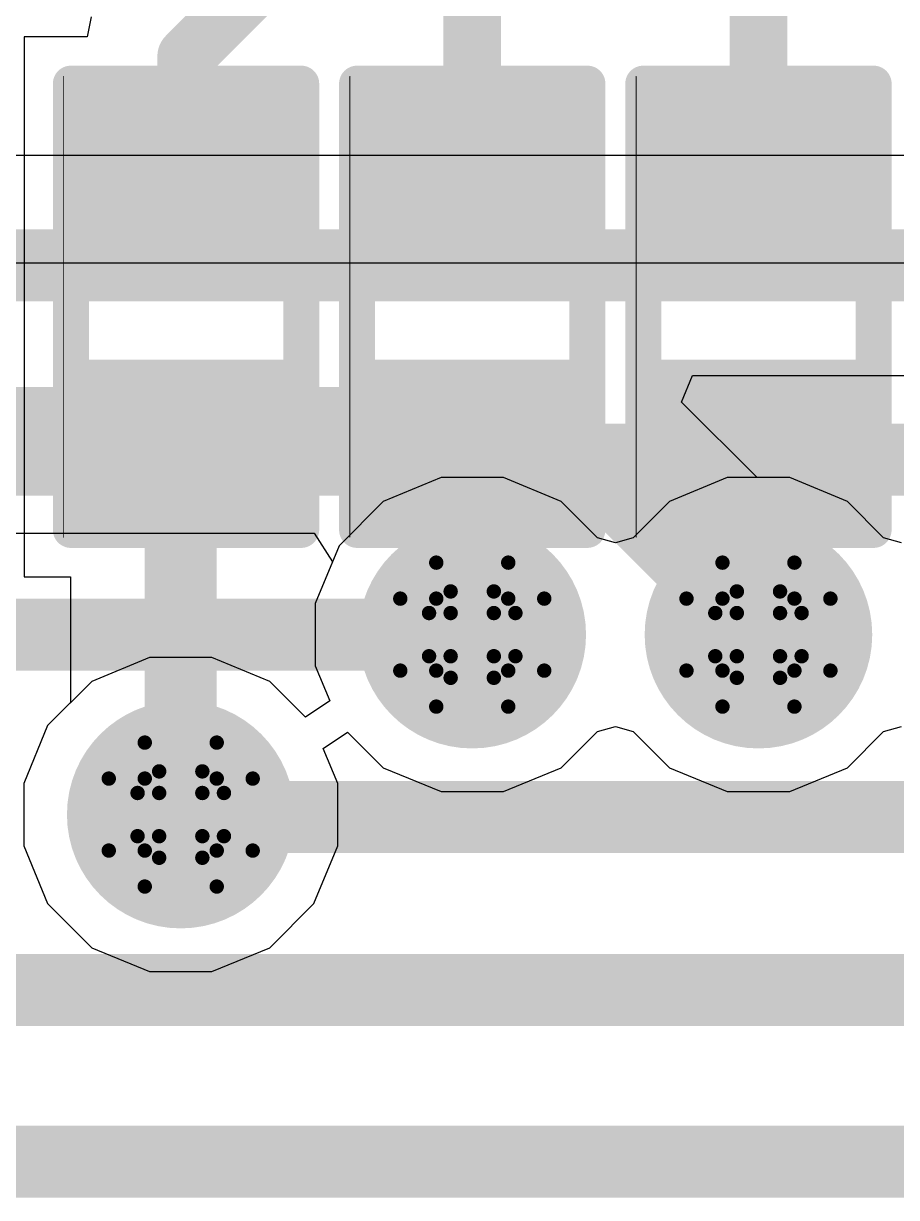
# Model space of a CAD drawing. Header units: inches. Extents: x -3 to 5259, y -3 to 5282.
# Drawn here: x 16.158 to 19.239, y 30.523 to 34.666 of the extents above; entities that cross this region are included whole.
import ezdxf

# ---------------------------------------------------------------- set-up
doc = ezdxf.new("R2010")
doc.units = ezdxf.units.IN
for name, color, linetype in [('Bottom Layer', 5, 'Continuous'), ('Bottom Solder', 6, 'Continuous'), ('Drill Drawing', 1, 'Continuous'), ('Layer 1', 16, 'Continuous'), ('Layer 2', 76, 'Continuous'), ('Top Layer', 1, 'Continuous'), ('Top Overlay', 2, 'Continuous'), ('Top Paste', 8, 'Continuous'), ('Top Solder', 216, 'Continuous'), ('Via Holes', 16, 'Continuous')]:
    doc.layers.add(name, color=color, linetype=linetype)

# ---------------------------------------------------------------- blocks, each defined once
blk = doc.blocks.new('R___0402_135')
at = {"layer": 'Top Layer'}
for points in [[(-0.6985, -0.3175), (-0.6985, 0.3175), (-0.2413, 0.3175), (-0.2413, -0.3175)], [(0.2413, -0.3175), (0.2413, 0.3175), (0.6985, 0.3175), (0.6985, -0.3175)]]:
    blk.add_hatch(color=1, dxfattribs=at).paths.add_polyline_path(points)
at = {"layer": 'Top Paste'}
for points in [[(-0.6985, -0.3175), (-0.6985, 0.3175), (-0.2413, 0.3175), (-0.2413, -0.3175)], [(0.2413, -0.3175), (0.2413, 0.3175), (0.6985, 0.3175), (0.6985, -0.3175)]]:
    blk.add_hatch(color=8, dxfattribs=at).paths.add_polyline_path(points)
at = {"layer": 'Top Solder'}
for points in [[(-0.7535, -0.3725), (-0.7535, 0.3725), (-0.1863, 0.3725), (-0.1863, -0.3725)], [(0.1863, -0.3725), (0.1863, 0.3725), (0.7535, 0.3725), (0.7535, -0.3725)]]:
    blk.add_hatch(color=216, dxfattribs=at).paths.add_polyline_path(points)
at = {"layer": 'Top Overlay'}
for points in [[(-0.7874, -0.4064, 0.127, 0.127, 0), (-0.7874, 0.4064, 0.127, 0.127, 0)], [(0.7874, 0.4064, 0.127, 0.127, 0), (-0.7874, 0.4064, 0.127, 0.127, 0)], [(0.7874, -0.4064, 0.127, 0.127, 0), (0.7874, 0.4064, 0.127, 0.127, 0)], [(0.7874, -0.4064, 0.127, 0.127, 0), (-0.7874, -0.4064, 0.127, 0.127, 0)], [(0.8128, -0.4318, 0.00323, 0.00323, 0), (-0.8128, -0.4318, 0.00323, 0.00323, 0)]]:
    blk.add_lwpolyline(points, format="xyseb", dxfattribs=at)
for points in [[(-0.8191, 0.4064, 0.0635, 0.0635, 1), (-0.7556, 0.4064, 0.0635, 0.0635, 1)], [(-0.8191, 0.4064, 0.0635, 0.0635, 1), (-0.7556, 0.4064, 0.0635, 0.0635, 1)], [(0.7556, 0.4064, 0.0635, 0.0635, 1), (0.8191, 0.4064, 0.0635, 0.0635, 1)], [(0.7556, 0.4064, 0.0635, 0.0635, 1), (0.8191, 0.4064, 0.0635, 0.0635, 1)], [(-0.8191, -0.4064, 0.0635, 0.0635, 1), (-0.7556, -0.4064, 0.0635, 0.0635, 1)], [(-0.8191, -0.4064, 0.0635, 0.0635, 1), (-0.7556, -0.4064, 0.0635, 0.0635, 1)], [(0.7556, -0.4064, 0.0635, 0.0635, 1), (0.8191, -0.4064, 0.0635, 0.0635, 1)], [(0.7556, -0.4064, 0.0635, 0.0635, 1), (0.8191, -0.4064, 0.0635, 0.0635, 1)], [(-0.8136, -0.4318, 0.00161, 0.00161, 1), (-0.812, -0.4318, 0.00161, 0.00161, 1)], [(0.812, -0.4318, 0.00161, 0.00161, 1), (0.8136, -0.4318, 0.00161, 0.00161, 1)]]:
    blk.add_lwpolyline(points, format="xyseb", close=True, dxfattribs=at)
blk = doc.blocks.new('R___0402_137')
at = {"layer": 'Top Layer'}
for points in [[(-0.6985, -0.3175), (-0.6985, 0.3175), (-0.2413, 0.3175), (-0.2413, -0.3175)], [(0.2413, -0.3175), (0.2413, 0.3175), (0.6985, 0.3175), (0.6985, -0.3175)]]:
    blk.add_hatch(color=1, dxfattribs=at).paths.add_polyline_path(points)
at = {"layer": 'Top Paste'}
for points in [[(-0.6985, -0.3175), (-0.6985, 0.3175), (-0.2413, 0.3175), (-0.2413, -0.3175)], [(0.2413, -0.3175), (0.2413, 0.3175), (0.6985, 0.3175), (0.6985, -0.3175)]]:
    blk.add_hatch(color=8, dxfattribs=at).paths.add_polyline_path(points)
at = {"layer": 'Top Solder'}
for points in [[(-0.7535, -0.3725), (-0.7535, 0.3725), (-0.1863, 0.3725), (-0.1863, -0.3725)], [(0.1863, -0.3725), (0.1863, 0.3725), (0.7535, 0.3725), (0.7535, -0.3725)]]:
    blk.add_hatch(color=216, dxfattribs=at).paths.add_polyline_path(points)
at = {"layer": 'Top Overlay'}
for points in [[(-0.7874, -0.4064, 0.127, 0.127, 0), (-0.7874, 0.4064, 0.127, 0.127, 0)], [(0.7874, 0.4064, 0.127, 0.127, 0), (-0.7874, 0.4064, 0.127, 0.127, 0)], [(0.7874, -0.4064, 0.127, 0.127, 0), (0.7874, 0.4064, 0.127, 0.127, 0)], [(0.7874, -0.4064, 0.127, 0.127, 0), (-0.7874, -0.4064, 0.127, 0.127, 0)], [(0.8128, -0.4318, 0.00323, 0.00323, 0), (-0.8128, -0.4318, 0.00323, 0.00323, 0)]]:
    blk.add_lwpolyline(points, format="xyseb", dxfattribs=at)
for points in [[(-0.8191, 0.4064, 0.0635, 0.0635, 1), (-0.7556, 0.4064, 0.0635, 0.0635, 1)], [(-0.8191, 0.4064, 0.0635, 0.0635, 1), (-0.7556, 0.4064, 0.0635, 0.0635, 1)], [(0.7556, 0.4064, 0.0635, 0.0635, 1), (0.8191, 0.4064, 0.0635, 0.0635, 1)], [(0.7556, 0.4064, 0.0635, 0.0635, 1), (0.8191, 0.4064, 0.0635, 0.0635, 1)], [(-0.8191, -0.4064, 0.0635, 0.0635, 1), (-0.7556, -0.4064, 0.0635, 0.0635, 1)], [(-0.8191, -0.4064, 0.0635, 0.0635, 1), (-0.7556, -0.4064, 0.0635, 0.0635, 1)], [(0.7556, -0.4064, 0.0635, 0.0635, 1), (0.8191, -0.4064, 0.0635, 0.0635, 1)], [(0.7556, -0.4064, 0.0635, 0.0635, 1), (0.8191, -0.4064, 0.0635, 0.0635, 1)], [(-0.8136, -0.4318, 0.00161, 0.00161, 1), (-0.812, -0.4318, 0.00161, 0.00161, 1)], [(0.812, -0.4318, 0.00161, 0.00161, 1), (0.8136, -0.4318, 0.00161, 0.00161, 1)]]:
    blk.add_lwpolyline(points, format="xyseb", close=True, dxfattribs=at)
blk = doc.blocks.new('R___0402_139')
at = {"layer": 'Top Layer'}
for points in [[(-0.6985, -0.3175), (-0.6985, 0.3175), (-0.2413, 0.3175), (-0.2413, -0.3175)], [(0.2413, -0.3175), (0.2413, 0.3175), (0.6985, 0.3175), (0.6985, -0.3175)]]:
    blk.add_hatch(color=1, dxfattribs=at).paths.add_polyline_path(points)
at = {"layer": 'Top Paste'}
for points in [[(-0.6985, -0.3175), (-0.6985, 0.3175), (-0.2413, 0.3175), (-0.2413, -0.3175)], [(0.2413, -0.3175), (0.2413, 0.3175), (0.6985, 0.3175), (0.6985, -0.3175)]]:
    blk.add_hatch(color=8, dxfattribs=at).paths.add_polyline_path(points)
at = {"layer": 'Top Solder'}
for points in [[(-0.7535, -0.3725), (-0.7535, 0.3725), (-0.1863, 0.3725), (-0.1863, -0.3725)], [(0.1863, -0.3725), (0.1863, 0.3725), (0.7535, 0.3725), (0.7535, -0.3725)]]:
    blk.add_hatch(color=216, dxfattribs=at).paths.add_polyline_path(points)
at = {"layer": 'Top Overlay'}
for points in [[(-0.7874, -0.4064, 0.127, 0.127, 0), (-0.7874, 0.4064, 0.127, 0.127, 0)], [(0.7874, 0.4064, 0.127, 0.127, 0), (-0.7874, 0.4064, 0.127, 0.127, 0)], [(0.7874, -0.4064, 0.127, 0.127, 0), (0.7874, 0.4064, 0.127, 0.127, 0)], [(0.7874, -0.4064, 0.127, 0.127, 0), (-0.7874, -0.4064, 0.127, 0.127, 0)], [(0.8128, -0.4318, 0.00323, 0.00323, 0), (-0.8128, -0.4318, 0.00323, 0.00323, 0)]]:
    blk.add_lwpolyline(points, format="xyseb", dxfattribs=at)
for points in [[(-0.8191, 0.4064, 0.0635, 0.0635, 1), (-0.7556, 0.4064, 0.0635, 0.0635, 1)], [(-0.8191, 0.4064, 0.0635, 0.0635, 1), (-0.7556, 0.4064, 0.0635, 0.0635, 1)], [(0.7556, 0.4064, 0.0635, 0.0635, 1), (0.8191, 0.4064, 0.0635, 0.0635, 1)], [(0.7556, 0.4064, 0.0635, 0.0635, 1), (0.8191, 0.4064, 0.0635, 0.0635, 1)], [(-0.8191, -0.4064, 0.0635, 0.0635, 1), (-0.7556, -0.4064, 0.0635, 0.0635, 1)], [(-0.8191, -0.4064, 0.0635, 0.0635, 1), (-0.7556, -0.4064, 0.0635, 0.0635, 1)], [(0.7556, -0.4064, 0.0635, 0.0635, 1), (0.8191, -0.4064, 0.0635, 0.0635, 1)], [(0.7556, -0.4064, 0.0635, 0.0635, 1), (0.8191, -0.4064, 0.0635, 0.0635, 1)], [(-0.8136, -0.4318, 0.00161, 0.00161, 1), (-0.812, -0.4318, 0.00161, 0.00161, 1)], [(0.812, -0.4318, 0.00161, 0.00161, 1), (0.8136, -0.4318, 0.00161, 0.00161, 1)]]:
    blk.add_lwpolyline(points, format="xyseb", close=True, dxfattribs=at)

msp = doc.modelspace()

# ---------------------------------------------------------------- hatches: boundary and pattern name
at = {"layer": 'Bottom Layer'}
h = msp.add_hatch(color=5, dxfattribs=at)
edge = h.paths.add_edge_path()
edge.add_arc((17.7419, 32.5093), 0.3, 0, 360)
h = msp.add_hatch(color=5, dxfattribs=at)
edge = h.paths.add_edge_path()
edge.add_arc((18.7519, 32.5093), 0.3, 0, 360)
h = msp.add_hatch(color=5, dxfattribs=at)
edge = h.paths.add_edge_path()
edge.add_arc((16.7132, 31.8743), 0.3, 0, 360)
at = {"layer": 'Bottom Solder'}
h = msp.add_hatch(color=6, dxfattribs=at)
edge = h.paths.add_edge_path()
edge.add_arc((17.7419, 32.5093), 0.4016, 0, 360)
h = msp.add_hatch(color=6, dxfattribs=at)
edge = h.paths.add_edge_path()
edge.add_arc((18.7519, 32.5093), 0.4016, 0, 360)
h = msp.add_hatch(color=6, dxfattribs=at)
edge = h.paths.add_edge_path()
edge.add_arc((16.7132, 31.8743), 0.4016, 0, 360)
at = {"layer": 'Layer 1'}
h = msp.add_hatch(color=16, dxfattribs=at)
edge = h.paths.add_edge_path()
edge.add_arc((17.7419, 32.5093), 0.3, 0, 360)
h = msp.add_hatch(color=16, dxfattribs=at)
edge = h.paths.add_edge_path()
edge.add_arc((18.7519, 32.5093), 0.3, 0, 360)
h = msp.add_hatch(color=16, dxfattribs=at)
edge = h.paths.add_edge_path()
edge.add_arc((16.7132, 31.8743), 0.3, 0, 360)
at = {"layer": 'Layer 2'}
h = msp.add_hatch(color=76, dxfattribs=at)
edge = h.paths.add_edge_path()
edge.add_arc((17.7419, 32.5093), 0.3, 0, 360)
h = msp.add_hatch(color=76, dxfattribs=at)
edge = h.paths.add_edge_path()
edge.add_arc((18.7519, 32.5093), 0.3, 0, 360)
h = msp.add_hatch(color=76, dxfattribs=at)
edge = h.paths.add_edge_path()
edge.add_arc((16.7132, 31.8743), 0.3, 0, 360)
at = {"layer": 'Top Layer'}
h = msp.add_hatch(color=1, dxfattribs=at)
edge = h.paths.add_edge_path()
edge.add_arc((17.7419, 32.5093), 0.3, 0, 360)
h = msp.add_hatch(color=1, dxfattribs=at)
edge = h.paths.add_edge_path()
edge.add_arc((18.7519, 32.5093), 0.3, 0, 360)
h = msp.add_hatch(color=1, dxfattribs=at)
edge = h.paths.add_edge_path()
edge.add_arc((16.7132, 31.8743), 0.3, 0, 360)
at = {"layer": 'Top Solder'}
h = msp.add_hatch(color=216, dxfattribs=at)
edge = h.paths.add_edge_path()
edge.add_arc((17.7419, 32.5093), 0.4016, 0, 360)
h = msp.add_hatch(color=216, dxfattribs=at)
edge = h.paths.add_edge_path()
edge.add_arc((18.7519, 32.5093), 0.4016, 0, 360)
h = msp.add_hatch(color=216, dxfattribs=at)
edge = h.paths.add_edge_path()
edge.add_arc((16.7132, 31.8743), 0.4016, 0, 360)
at = {"layer": 'Via Holes'}
h = msp.add_hatch(color=7, dxfattribs=at)
edge = h.paths.add_edge_path()
edge.add_arc((17.7419, 32.5093), 0.15, 0, 360)
h = msp.add_hatch(color=7, dxfattribs=at)
edge = h.paths.add_edge_path()
edge.add_arc((18.7519, 32.5093), 0.15, 0, 360)
h = msp.add_hatch(color=7, dxfattribs=at)
edge = h.paths.add_edge_path()
edge.add_arc((16.7132, 31.8743), 0.15, 0, 360)

# ---------------------------------------------------------------- linework, layer by layer
at = {"layer": 'Bottom Layer'}
for p, q in [((22.0307, 34.2006), (2.2641, 34.2006)), ((18.4807, 33.3298), (18.5196, 33.4237)), ((18.5196, 33.4237), (21.8697, 33.4237)), ((18.7472, 33.0633), (18.4807, 33.3298)), ((18.8621, 33.0633), (18.7472, 33.0633)), ((19.0657, 32.979), (18.8621, 33.0633)), ((19.1933, 32.8514), (19.0657, 32.979)), ((3.3238, 32.8673), (17.1836, 32.8673)), ((17.1836, 32.8673), (17.2484, 32.7657)), ((19.2565, 32.8332), (19.1933, 32.8514)), ((17.2484, 32.7657), (17.1879, 32.6195)), ((17.1879, 32.6195), (17.1879, 32.3991)), ((16.603, 32.4283), (16.3994, 32.344)), ((16.8234, 32.4283), (16.603, 32.4283)), ((17.027, 32.344), (16.8234, 32.4283)), ((17.1879, 32.3991), (17.239, 32.2756)), ((16.3994, 32.344), (16.2435, 32.1881)), ((17.1529, 32.2181), (17.027, 32.344)), ((17.239, 32.2756), (17.1529, 32.2181)), ((16.2435, 32.1881), (16.1592, 31.9845)), ((17.216, 32.108), (17.3022, 32.1655)), ((17.3022, 32.1655), (17.4281, 32.0396)), ((18.0557, 32.0396), (18.1838, 32.1677)), ((18.1838, 32.1677), (18.2469, 32.1855)), ((18.2469, 32.1855), (18.31, 32.1677)), ((18.31, 32.1677), (18.4381, 32.0396)), ((19.0657, 32.0396), (19.1933, 32.1672)), ((19.1933, 32.1672), (19.2565, 32.1854)), ((17.2672, 31.9845), (17.216, 32.108)), ((17.4281, 32.0396), (17.6317, 31.9553)), ((17.8521, 31.9553), (18.0557, 32.0396)), ((18.4381, 32.0396), (18.6417, 31.9553)), ((18.8621, 31.9553), (19.0657, 32.0396)), ((16.1592, 31.9845), (16.1592, 31.7641)), ((17.2672, 31.7641), (17.2672, 31.9845)), ((17.6317, 31.9553), (17.8521, 31.9553)), ((18.6417, 31.9553), (18.8621, 31.9553)), ((16.1592, 31.7641), (16.2435, 31.5605)), ((17.1829, 31.5605), (17.2672, 31.7641)), ((16.2435, 31.5605), (16.3994, 31.4046)), ((17.027, 31.4046), (17.1829, 31.5605)), ((16.3994, 31.4046), (16.603, 31.3203)), ((16.8234, 31.3203), (17.027, 31.4046)), ((16.603, 31.3203), (16.8234, 31.3203))]:
    msp.add_line(p, q, dxfattribs=at)
for points in [[(2.1032, 33.8122, 0.254, 0.254, 0), (22.0307, 33.8122, 0.254, 0.254, 0)], [(1.9224, 33.2557, 0.254, 0.254, 0), (18.0054, 33.2557, 0.254, 0.254, 0)], [(18.0054, 33.2557, 0.254, 0.254, 0), (18.7519, 32.5093, 0.254, 0.254, 0)]]:
    msp.add_lwpolyline(points, format="xyseb", dxfattribs=at)
for points in [[(17.9419, 33.2557, 0.127, 0.127, 1), (18.0689, 33.2557, 0.127, 0.127, 1)], [(17.9419, 33.2557, 0.127, 0.127, 1), (18.0689, 33.2557, 0.127, 0.127, 1)], [(18.6884, 32.5093, 0.127, 0.127, 1), (18.8154, 32.5093, 0.127, 0.127, 1)]]:
    msp.add_lwpolyline(points, format="xyseb", close=True, dxfattribs=at)
at = {"layer": 'Drill Drawing'}
for points in [[(17.6149, 32.6363, 0.0508, 0.0508, 0), (17.6149, 32.7633, 0.0508, 0.0508, 0)], [(17.6149, 32.7633, 0.0508, 0.0508, 0), (17.8689, 32.7633, 0.0508, 0.0508, 0)], [(17.8689, 32.6363, 0.0508, 0.0508, 0), (17.8689, 32.7633, 0.0508, 0.0508, 0)], [(18.6249, 32.6363, 0.0508, 0.0508, 0), (18.6249, 32.7633, 0.0508, 0.0508, 0)], [(18.6249, 32.7633, 0.0508, 0.0508, 0), (18.8789, 32.7633, 0.0508, 0.0508, 0)], [(18.8789, 32.6363, 0.0508, 0.0508, 0), (18.8789, 32.7633, 0.0508, 0.0508, 0)], [(17.4879, 32.3823, 0.0508, 0.0508, 0), (17.4879, 32.6363, 0.0508, 0.0508, 0)], [(17.4879, 32.6363, 0.0508, 0.0508, 0), (17.6149, 32.6363, 0.0508, 0.0508, 0)], [(17.6657, 32.5855, 0.0508, 0.0508, 0), (17.6657, 32.6617, 0.0508, 0.0508, 0)], [(17.6657, 32.6617, 0.0508, 0.0508, 0), (17.8181, 32.6617, 0.0508, 0.0508, 0)], [(17.8181, 32.5855, 0.0508, 0.0508, 0), (17.8181, 32.6617, 0.0508, 0.0508, 0)], [(17.8689, 32.6363, 0.0508, 0.0508, 0), (17.9959, 32.6363, 0.0508, 0.0508, 0)], [(17.9959, 32.3823, 0.0508, 0.0508, 0), (17.9959, 32.6363, 0.0508, 0.0508, 0)], [(18.4979, 32.3823, 0.0508, 0.0508, 0), (18.4979, 32.6363, 0.0508, 0.0508, 0)], [(18.4979, 32.6363, 0.0508, 0.0508, 0), (18.6249, 32.6363, 0.0508, 0.0508, 0)], [(18.6757, 32.5855, 0.0508, 0.0508, 0), (18.6757, 32.6617, 0.0508, 0.0508, 0)], [(18.6757, 32.6617, 0.0508, 0.0508, 0), (18.8281, 32.6617, 0.0508, 0.0508, 0)], [(18.8281, 32.5855, 0.0508, 0.0508, 0), (18.8281, 32.6617, 0.0508, 0.0508, 0)], [(18.8789, 32.6363, 0.0508, 0.0508, 0), (19.0059, 32.6363, 0.0508, 0.0508, 0)], [(19.0059, 32.3823, 0.0508, 0.0508, 0), (19.0059, 32.6363, 0.0508, 0.0508, 0)], [(17.5895, 32.4331, 0.0508, 0.0508, 0), (17.5895, 32.5855, 0.0508, 0.0508, 0)], [(17.5895, 32.5855, 0.0508, 0.0508, 0), (17.6657, 32.5855, 0.0508, 0.0508, 0)], [(17.8181, 32.5855, 0.0508, 0.0508, 0), (17.8943, 32.5855, 0.0508, 0.0508, 0)], [(17.8943, 32.4331, 0.0508, 0.0508, 0), (17.8943, 32.5855, 0.0508, 0.0508, 0)], [(18.5995, 32.4331, 0.0508, 0.0508, 0), (18.5995, 32.5855, 0.0508, 0.0508, 0)], [(18.5995, 32.5855, 0.0508, 0.0508, 0), (18.6757, 32.5855, 0.0508, 0.0508, 0)], [(18.8281, 32.5855, 0.0508, 0.0508, 0), (18.9043, 32.5855, 0.0508, 0.0508, 0)], [(18.9043, 32.4331, 0.0508, 0.0508, 0), (18.9043, 32.5855, 0.0508, 0.0508, 0)], [(17.5895, 32.4331, 0.0508, 0.0508, 0), (17.6657, 32.4331, 0.0508, 0.0508, 0)], [(17.6657, 32.3569, 0.0508, 0.0508, 0), (17.6657, 32.4331, 0.0508, 0.0508, 0)], [(17.8181, 32.4331, 0.0508, 0.0508, 0), (17.8943, 32.4331, 0.0508, 0.0508, 0)], [(17.8181, 32.3569, 0.0508, 0.0508, 0), (17.8181, 32.4331, 0.0508, 0.0508, 0)], [(18.5995, 32.4331, 0.0508, 0.0508, 0), (18.6757, 32.4331, 0.0508, 0.0508, 0)], [(18.6757, 32.3569, 0.0508, 0.0508, 0), (18.6757, 32.4331, 0.0508, 0.0508, 0)], [(18.8281, 32.4331, 0.0508, 0.0508, 0), (18.9043, 32.4331, 0.0508, 0.0508, 0)], [(18.8281, 32.3569, 0.0508, 0.0508, 0), (18.8281, 32.4331, 0.0508, 0.0508, 0)], [(17.4879, 32.3823, 0.0508, 0.0508, 0), (17.6149, 32.3823, 0.0508, 0.0508, 0)], [(17.6149, 32.2553, 0.0508, 0.0508, 0), (17.6149, 32.3823, 0.0508, 0.0508, 0)], [(17.8689, 32.3823, 0.0508, 0.0508, 0), (17.9959, 32.3823, 0.0508, 0.0508, 0)], [(17.8689, 32.2553, 0.0508, 0.0508, 0), (17.8689, 32.3823, 0.0508, 0.0508, 0)], [(18.4979, 32.3823, 0.0508, 0.0508, 0), (18.6249, 32.3823, 0.0508, 0.0508, 0)], [(18.6249, 32.2553, 0.0508, 0.0508, 0), (18.6249, 32.3823, 0.0508, 0.0508, 0)], [(18.8789, 32.3823, 0.0508, 0.0508, 0), (19.0059, 32.3823, 0.0508, 0.0508, 0)], [(18.8789, 32.2553, 0.0508, 0.0508, 0), (18.8789, 32.3823, 0.0508, 0.0508, 0)], [(17.6657, 32.3569, 0.0508, 0.0508, 0), (17.8181, 32.3569, 0.0508, 0.0508, 0)], [(18.6757, 32.3569, 0.0508, 0.0508, 0), (18.8281, 32.3569, 0.0508, 0.0508, 0)], [(17.6149, 32.2553, 0.0508, 0.0508, 0), (17.8689, 32.2553, 0.0508, 0.0508, 0)], [(18.6249, 32.2553, 0.0508, 0.0508, 0), (18.8789, 32.2553, 0.0508, 0.0508, 0)], [(16.5862, 32.0013, 0.0508, 0.0508, 0), (16.5862, 32.1283, 0.0508, 0.0508, 0)], [(16.5862, 32.1283, 0.0508, 0.0508, 0), (16.8402, 32.1283, 0.0508, 0.0508, 0)], [(16.8402, 32.0013, 0.0508, 0.0508, 0), (16.8402, 32.1283, 0.0508, 0.0508, 0)], [(16.4592, 31.7473, 0.0508, 0.0508, 0), (16.4592, 32.0013, 0.0508, 0.0508, 0)], [(16.4592, 32.0013, 0.0508, 0.0508, 0), (16.5862, 32.0013, 0.0508, 0.0508, 0)], [(16.637, 31.9505, 0.0508, 0.0508, 0), (16.637, 32.0267, 0.0508, 0.0508, 0)], [(16.637, 32.0267, 0.0508, 0.0508, 0), (16.7894, 32.0267, 0.0508, 0.0508, 0)], [(16.7894, 31.9505, 0.0508, 0.0508, 0), (16.7894, 32.0267, 0.0508, 0.0508, 0)], [(16.8402, 32.0013, 0.0508, 0.0508, 0), (16.9672, 32.0013, 0.0508, 0.0508, 0)], [(16.9672, 31.7473, 0.0508, 0.0508, 0), (16.9672, 32.0013, 0.0508, 0.0508, 0)], [(16.5608, 31.7981, 0.0508, 0.0508, 0), (16.5608, 31.9505, 0.0508, 0.0508, 0)], [(16.5608, 31.9505, 0.0508, 0.0508, 0), (16.637, 31.9505, 0.0508, 0.0508, 0)], [(16.7894, 31.9505, 0.0508, 0.0508, 0), (16.8656, 31.9505, 0.0508, 0.0508, 0)], [(16.8656, 31.7981, 0.0508, 0.0508, 0), (16.8656, 31.9505, 0.0508, 0.0508, 0)], [(16.5608, 31.7981, 0.0508, 0.0508, 0), (16.637, 31.7981, 0.0508, 0.0508, 0)], [(16.637, 31.7219, 0.0508, 0.0508, 0), (16.637, 31.7981, 0.0508, 0.0508, 0)], [(16.7894, 31.7981, 0.0508, 0.0508, 0), (16.8656, 31.7981, 0.0508, 0.0508, 0)], [(16.7894, 31.7219, 0.0508, 0.0508, 0), (16.7894, 31.7981, 0.0508, 0.0508, 0)], [(16.4592, 31.7473, 0.0508, 0.0508, 0), (16.5862, 31.7473, 0.0508, 0.0508, 0)], [(16.5862, 31.6203, 0.0508, 0.0508, 0), (16.5862, 31.7473, 0.0508, 0.0508, 0)], [(16.637, 31.7219, 0.0508, 0.0508, 0), (16.7894, 31.7219, 0.0508, 0.0508, 0)], [(16.8402, 31.7473, 0.0508, 0.0508, 0), (16.9672, 31.7473, 0.0508, 0.0508, 0)], [(16.8402, 31.6203, 0.0508, 0.0508, 0), (16.8402, 31.7473, 0.0508, 0.0508, 0)], [(16.5862, 31.6203, 0.0508, 0.0508, 0), (16.8402, 31.6203, 0.0508, 0.0508, 0)]]:
    msp.add_lwpolyline(points, format="xyseb", dxfattribs=at)
for points in [[(17.6022, 32.7633, 0.0254, 0.0254, 1), (17.6276, 32.7633, 0.0254, 0.0254, 1)], [(17.6022, 32.7633, 0.0254, 0.0254, 1), (17.6276, 32.7633, 0.0254, 0.0254, 1)], [(17.8562, 32.7633, 0.0254, 0.0254, 1), (17.8816, 32.7633, 0.0254, 0.0254, 1)], [(17.8562, 32.7633, 0.0254, 0.0254, 1), (17.8816, 32.7633, 0.0254, 0.0254, 1)], [(18.6122, 32.7633, 0.0254, 0.0254, 1), (18.6376, 32.7633, 0.0254, 0.0254, 1)], [(18.6122, 32.7633, 0.0254, 0.0254, 1), (18.6376, 32.7633, 0.0254, 0.0254, 1)], [(18.8662, 32.7633, 0.0254, 0.0254, 1), (18.8916, 32.7633, 0.0254, 0.0254, 1)], [(18.8662, 32.7633, 0.0254, 0.0254, 1), (18.8916, 32.7633, 0.0254, 0.0254, 1)], [(17.4752, 32.6363, 0.0254, 0.0254, 1), (17.5006, 32.6363, 0.0254, 0.0254, 1)], [(17.4752, 32.6363, 0.0254, 0.0254, 1), (17.5006, 32.6363, 0.0254, 0.0254, 1)], [(17.6022, 32.6363, 0.0254, 0.0254, 1), (17.6276, 32.6363, 0.0254, 0.0254, 1)], [(17.6022, 32.6363, 0.0254, 0.0254, 1), (17.6276, 32.6363, 0.0254, 0.0254, 1)], [(17.653, 32.6617, 0.0254, 0.0254, 1), (17.6784, 32.6617, 0.0254, 0.0254, 1)], [(17.653, 32.6617, 0.0254, 0.0254, 1), (17.6784, 32.6617, 0.0254, 0.0254, 1)], [(17.8054, 32.6617, 0.0254, 0.0254, 1), (17.8308, 32.6617, 0.0254, 0.0254, 1)], [(17.8054, 32.6617, 0.0254, 0.0254, 1), (17.8308, 32.6617, 0.0254, 0.0254, 1)], [(17.8562, 32.6363, 0.0254, 0.0254, 1), (17.8816, 32.6363, 0.0254, 0.0254, 1)], [(17.8562, 32.6363, 0.0254, 0.0254, 1), (17.8816, 32.6363, 0.0254, 0.0254, 1)], [(17.9832, 32.6363, 0.0254, 0.0254, 1), (18.0086, 32.6363, 0.0254, 0.0254, 1)], [(17.9832, 32.6363, 0.0254, 0.0254, 1), (18.0086, 32.6363, 0.0254, 0.0254, 1)], [(18.4852, 32.6363, 0.0254, 0.0254, 1), (18.5106, 32.6363, 0.0254, 0.0254, 1)], [(18.4852, 32.6363, 0.0254, 0.0254, 1), (18.5106, 32.6363, 0.0254, 0.0254, 1)], [(18.6122, 32.6363, 0.0254, 0.0254, 1), (18.6376, 32.6363, 0.0254, 0.0254, 1)], [(18.6122, 32.6363, 0.0254, 0.0254, 1), (18.6376, 32.6363, 0.0254, 0.0254, 1)], [(18.663, 32.6617, 0.0254, 0.0254, 1), (18.6884, 32.6617, 0.0254, 0.0254, 1)], [(18.663, 32.6617, 0.0254, 0.0254, 1), (18.6884, 32.6617, 0.0254, 0.0254, 1)], [(18.8154, 32.6617, 0.0254, 0.0254, 1), (18.8408, 32.6617, 0.0254, 0.0254, 1)], [(18.8154, 32.6617, 0.0254, 0.0254, 1), (18.8408, 32.6617, 0.0254, 0.0254, 1)], [(18.8662, 32.6363, 0.0254, 0.0254, 1), (18.8916, 32.6363, 0.0254, 0.0254, 1)], [(18.8662, 32.6363, 0.0254, 0.0254, 1), (18.8916, 32.6363, 0.0254, 0.0254, 1)], [(18.9932, 32.6363, 0.0254, 0.0254, 1), (19.0186, 32.6363, 0.0254, 0.0254, 1)], [(18.9932, 32.6363, 0.0254, 0.0254, 1), (19.0186, 32.6363, 0.0254, 0.0254, 1)], [(17.5768, 32.5855, 0.0254, 0.0254, 1), (17.6022, 32.5855, 0.0254, 0.0254, 1)], [(17.5768, 32.5855, 0.0254, 0.0254, 1), (17.6022, 32.5855, 0.0254, 0.0254, 1)], [(17.653, 32.5855, 0.0254, 0.0254, 1), (17.6784, 32.5855, 0.0254, 0.0254, 1)], [(17.653, 32.5855, 0.0254, 0.0254, 1), (17.6784, 32.5855, 0.0254, 0.0254, 1)], [(17.8054, 32.5855, 0.0254, 0.0254, 1), (17.8308, 32.5855, 0.0254, 0.0254, 1)], [(17.8054, 32.5855, 0.0254, 0.0254, 1), (17.8308, 32.5855, 0.0254, 0.0254, 1)], [(17.8816, 32.5855, 0.0254, 0.0254, 1), (17.907, 32.5855, 0.0254, 0.0254, 1)], [(17.8816, 32.5855, 0.0254, 0.0254, 1), (17.907, 32.5855, 0.0254, 0.0254, 1)], [(18.5868, 32.5855, 0.0254, 0.0254, 1), (18.6122, 32.5855, 0.0254, 0.0254, 1)], [(18.5868, 32.5855, 0.0254, 0.0254, 1), (18.6122, 32.5855, 0.0254, 0.0254, 1)], [(18.663, 32.5855, 0.0254, 0.0254, 1), (18.6884, 32.5855, 0.0254, 0.0254, 1)], [(18.663, 32.5855, 0.0254, 0.0254, 1), (18.6884, 32.5855, 0.0254, 0.0254, 1)], [(18.8154, 32.5855, 0.0254, 0.0254, 1), (18.8408, 32.5855, 0.0254, 0.0254, 1)], [(18.8154, 32.5855, 0.0254, 0.0254, 1), (18.8408, 32.5855, 0.0254, 0.0254, 1)], [(18.8916, 32.5855, 0.0254, 0.0254, 1), (18.917, 32.5855, 0.0254, 0.0254, 1)], [(18.8916, 32.5855, 0.0254, 0.0254, 1), (18.917, 32.5855, 0.0254, 0.0254, 1)], [(17.5768, 32.4331, 0.0254, 0.0254, 1), (17.6022, 32.4331, 0.0254, 0.0254, 1)], [(17.5768, 32.4331, 0.0254, 0.0254, 1), (17.6022, 32.4331, 0.0254, 0.0254, 1)], [(17.653, 32.4331, 0.0254, 0.0254, 1), (17.6784, 32.4331, 0.0254, 0.0254, 1)], [(17.653, 32.4331, 0.0254, 0.0254, 1), (17.6784, 32.4331, 0.0254, 0.0254, 1)], [(17.8054, 32.4331, 0.0254, 0.0254, 1), (17.8308, 32.4331, 0.0254, 0.0254, 1)], [(17.8054, 32.4331, 0.0254, 0.0254, 1), (17.8308, 32.4331, 0.0254, 0.0254, 1)], [(17.8816, 32.4331, 0.0254, 0.0254, 1), (17.907, 32.4331, 0.0254, 0.0254, 1)], [(17.8816, 32.4331, 0.0254, 0.0254, 1), (17.907, 32.4331, 0.0254, 0.0254, 1)], [(18.5868, 32.4331, 0.0254, 0.0254, 1), (18.6122, 32.4331, 0.0254, 0.0254, 1)], [(18.5868, 32.4331, 0.0254, 0.0254, 1), (18.6122, 32.4331, 0.0254, 0.0254, 1)], [(18.663, 32.4331, 0.0254, 0.0254, 1), (18.6884, 32.4331, 0.0254, 0.0254, 1)], [(18.663, 32.4331, 0.0254, 0.0254, 1), (18.6884, 32.4331, 0.0254, 0.0254, 1)], [(18.8154, 32.4331, 0.0254, 0.0254, 1), (18.8408, 32.4331, 0.0254, 0.0254, 1)], [(18.8154, 32.4331, 0.0254, 0.0254, 1), (18.8408, 32.4331, 0.0254, 0.0254, 1)], [(18.8916, 32.4331, 0.0254, 0.0254, 1), (18.917, 32.4331, 0.0254, 0.0254, 1)], [(18.8916, 32.4331, 0.0254, 0.0254, 1), (18.917, 32.4331, 0.0254, 0.0254, 1)], [(17.4752, 32.3823, 0.0254, 0.0254, 1), (17.5006, 32.3823, 0.0254, 0.0254, 1)], [(17.4752, 32.3823, 0.0254, 0.0254, 1), (17.5006, 32.3823, 0.0254, 0.0254, 1)], [(17.6022, 32.3823, 0.0254, 0.0254, 1), (17.6276, 32.3823, 0.0254, 0.0254, 1)], [(17.6022, 32.3823, 0.0254, 0.0254, 1), (17.6276, 32.3823, 0.0254, 0.0254, 1)], [(17.8562, 32.3823, 0.0254, 0.0254, 1), (17.8816, 32.3823, 0.0254, 0.0254, 1)], [(17.8562, 32.3823, 0.0254, 0.0254, 1), (17.8816, 32.3823, 0.0254, 0.0254, 1)], [(17.9832, 32.3823, 0.0254, 0.0254, 1), (18.0086, 32.3823, 0.0254, 0.0254, 1)], [(17.9832, 32.3823, 0.0254, 0.0254, 1), (18.0086, 32.3823, 0.0254, 0.0254, 1)], [(18.4852, 32.3823, 0.0254, 0.0254, 1), (18.5106, 32.3823, 0.0254, 0.0254, 1)], [(18.4852, 32.3823, 0.0254, 0.0254, 1), (18.5106, 32.3823, 0.0254, 0.0254, 1)], [(18.6122, 32.3823, 0.0254, 0.0254, 1), (18.6376, 32.3823, 0.0254, 0.0254, 1)], [(18.6122, 32.3823, 0.0254, 0.0254, 1), (18.6376, 32.3823, 0.0254, 0.0254, 1)], [(18.8662, 32.3823, 0.0254, 0.0254, 1), (18.8916, 32.3823, 0.0254, 0.0254, 1)], [(18.8662, 32.3823, 0.0254, 0.0254, 1), (18.8916, 32.3823, 0.0254, 0.0254, 1)], [(18.9932, 32.3823, 0.0254, 0.0254, 1), (19.0186, 32.3823, 0.0254, 0.0254, 1)], [(18.9932, 32.3823, 0.0254, 0.0254, 1), (19.0186, 32.3823, 0.0254, 0.0254, 1)], [(17.653, 32.3569, 0.0254, 0.0254, 1), (17.6784, 32.3569, 0.0254, 0.0254, 1)], [(17.653, 32.3569, 0.0254, 0.0254, 1), (17.6784, 32.3569, 0.0254, 0.0254, 1)], [(17.8054, 32.3569, 0.0254, 0.0254, 1), (17.8308, 32.3569, 0.0254, 0.0254, 1)], [(17.8054, 32.3569, 0.0254, 0.0254, 1), (17.8308, 32.3569, 0.0254, 0.0254, 1)], [(18.663, 32.3569, 0.0254, 0.0254, 1), (18.6884, 32.3569, 0.0254, 0.0254, 1)], [(18.663, 32.3569, 0.0254, 0.0254, 1), (18.6884, 32.3569, 0.0254, 0.0254, 1)], [(18.8154, 32.3569, 0.0254, 0.0254, 1), (18.8408, 32.3569, 0.0254, 0.0254, 1)], [(18.8154, 32.3569, 0.0254, 0.0254, 1), (18.8408, 32.3569, 0.0254, 0.0254, 1)], [(17.6022, 32.2553, 0.0254, 0.0254, 1), (17.6276, 32.2553, 0.0254, 0.0254, 1)], [(17.6022, 32.2553, 0.0254, 0.0254, 1), (17.6276, 32.2553, 0.0254, 0.0254, 1)], [(17.8562, 32.2553, 0.0254, 0.0254, 1), (17.8816, 32.2553, 0.0254, 0.0254, 1)], [(17.8562, 32.2553, 0.0254, 0.0254, 1), (17.8816, 32.2553, 0.0254, 0.0254, 1)], [(18.6122, 32.2553, 0.0254, 0.0254, 1), (18.6376, 32.2553, 0.0254, 0.0254, 1)], [(18.6122, 32.2553, 0.0254, 0.0254, 1), (18.6376, 32.2553, 0.0254, 0.0254, 1)], [(18.8662, 32.2553, 0.0254, 0.0254, 1), (18.8916, 32.2553, 0.0254, 0.0254, 1)], [(18.8662, 32.2553, 0.0254, 0.0254, 1), (18.8916, 32.2553, 0.0254, 0.0254, 1)], [(16.5735, 32.1283, 0.0254, 0.0254, 1), (16.5989, 32.1283, 0.0254, 0.0254, 1)], [(16.5735, 32.1283, 0.0254, 0.0254, 1), (16.5989, 32.1283, 0.0254, 0.0254, 1)], [(16.8275, 32.1283, 0.0254, 0.0254, 1), (16.8529, 32.1283, 0.0254, 0.0254, 1)], [(16.8275, 32.1283, 0.0254, 0.0254, 1), (16.8529, 32.1283, 0.0254, 0.0254, 1)], [(16.4465, 32.0013, 0.0254, 0.0254, 1), (16.4719, 32.0013, 0.0254, 0.0254, 1)], [(16.4465, 32.0013, 0.0254, 0.0254, 1), (16.4719, 32.0013, 0.0254, 0.0254, 1)], [(16.5735, 32.0013, 0.0254, 0.0254, 1), (16.5989, 32.0013, 0.0254, 0.0254, 1)], [(16.5735, 32.0013, 0.0254, 0.0254, 1), (16.5989, 32.0013, 0.0254, 0.0254, 1)], [(16.6243, 32.0267, 0.0254, 0.0254, 1), (16.6497, 32.0267, 0.0254, 0.0254, 1)], [(16.6243, 32.0267, 0.0254, 0.0254, 1), (16.6497, 32.0267, 0.0254, 0.0254, 1)], [(16.7767, 32.0267, 0.0254, 0.0254, 1), (16.8021, 32.0267, 0.0254, 0.0254, 1)], [(16.7767, 32.0267, 0.0254, 0.0254, 1), (16.8021, 32.0267, 0.0254, 0.0254, 1)], [(16.8275, 32.0013, 0.0254, 0.0254, 1), (16.8529, 32.0013, 0.0254, 0.0254, 1)], [(16.8275, 32.0013, 0.0254, 0.0254, 1), (16.8529, 32.0013, 0.0254, 0.0254, 1)], [(16.9545, 32.0013, 0.0254, 0.0254, 1), (16.9799, 32.0013, 0.0254, 0.0254, 1)], [(16.9545, 32.0013, 0.0254, 0.0254, 1), (16.9799, 32.0013, 0.0254, 0.0254, 1)], [(16.5481, 31.9505, 0.0254, 0.0254, 1), (16.5735, 31.9505, 0.0254, 0.0254, 1)], [(16.5481, 31.9505, 0.0254, 0.0254, 1), (16.5735, 31.9505, 0.0254, 0.0254, 1)], [(16.6243, 31.9505, 0.0254, 0.0254, 1), (16.6497, 31.9505, 0.0254, 0.0254, 1)], [(16.6243, 31.9505, 0.0254, 0.0254, 1), (16.6497, 31.9505, 0.0254, 0.0254, 1)], [(16.7767, 31.9505, 0.0254, 0.0254, 1), (16.8021, 31.9505, 0.0254, 0.0254, 1)], [(16.7767, 31.9505, 0.0254, 0.0254, 1), (16.8021, 31.9505, 0.0254, 0.0254, 1)], [(16.8529, 31.9505, 0.0254, 0.0254, 1), (16.8783, 31.9505, 0.0254, 0.0254, 1)], [(16.8529, 31.9505, 0.0254, 0.0254, 1), (16.8783, 31.9505, 0.0254, 0.0254, 1)], [(16.5481, 31.7981, 0.0254, 0.0254, 1), (16.5735, 31.7981, 0.0254, 0.0254, 1)], [(16.5481, 31.7981, 0.0254, 0.0254, 1), (16.5735, 31.7981, 0.0254, 0.0254, 1)], [(16.6243, 31.7981, 0.0254, 0.0254, 1), (16.6497, 31.7981, 0.0254, 0.0254, 1)], [(16.6243, 31.7981, 0.0254, 0.0254, 1), (16.6497, 31.7981, 0.0254, 0.0254, 1)], [(16.7767, 31.7981, 0.0254, 0.0254, 1), (16.8021, 31.7981, 0.0254, 0.0254, 1)], [(16.7767, 31.7981, 0.0254, 0.0254, 1), (16.8021, 31.7981, 0.0254, 0.0254, 1)], [(16.8529, 31.7981, 0.0254, 0.0254, 1), (16.8783, 31.7981, 0.0254, 0.0254, 1)], [(16.8529, 31.7981, 0.0254, 0.0254, 1), (16.8783, 31.7981, 0.0254, 0.0254, 1)], [(16.4465, 31.7473, 0.0254, 0.0254, 1), (16.4719, 31.7473, 0.0254, 0.0254, 1)], [(16.4465, 31.7473, 0.0254, 0.0254, 1), (16.4719, 31.7473, 0.0254, 0.0254, 1)], [(16.5735, 31.7473, 0.0254, 0.0254, 1), (16.5989, 31.7473, 0.0254, 0.0254, 1)], [(16.5735, 31.7473, 0.0254, 0.0254, 1), (16.5989, 31.7473, 0.0254, 0.0254, 1)], [(16.6243, 31.7219, 0.0254, 0.0254, 1), (16.6497, 31.7219, 0.0254, 0.0254, 1)], [(16.6243, 31.7219, 0.0254, 0.0254, 1), (16.6497, 31.7219, 0.0254, 0.0254, 1)], [(16.7767, 31.7219, 0.0254, 0.0254, 1), (16.8021, 31.7219, 0.0254, 0.0254, 1)], [(16.7767, 31.7219, 0.0254, 0.0254, 1), (16.8021, 31.7219, 0.0254, 0.0254, 1)], [(16.8275, 31.7473, 0.0254, 0.0254, 1), (16.8529, 31.7473, 0.0254, 0.0254, 1)], [(16.8275, 31.7473, 0.0254, 0.0254, 1), (16.8529, 31.7473, 0.0254, 0.0254, 1)], [(16.9545, 31.7473, 0.0254, 0.0254, 1), (16.9799, 31.7473, 0.0254, 0.0254, 1)], [(16.9545, 31.7473, 0.0254, 0.0254, 1), (16.9799, 31.7473, 0.0254, 0.0254, 1)], [(16.5735, 31.6203, 0.0254, 0.0254, 1), (16.5989, 31.6203, 0.0254, 0.0254, 1)], [(16.5735, 31.6203, 0.0254, 0.0254, 1), (16.5989, 31.6203, 0.0254, 0.0254, 1)], [(16.8275, 31.6203, 0.0254, 0.0254, 1), (16.8529, 31.6203, 0.0254, 0.0254, 1)], [(16.8275, 31.6203, 0.0254, 0.0254, 1), (16.8529, 31.6203, 0.0254, 0.0254, 1)]]:
    msp.add_lwpolyline(points, format="xyseb", close=True, dxfattribs=at)
at = {"layer": 'Layer 1'}
for p, q in [((17.6317, 33.0633), (17.4281, 32.979)), ((17.8521, 33.0633), (17.6317, 33.0633)), ((18.0557, 32.979), (17.8521, 33.0633)), ((18.6417, 33.0633), (18.4381, 32.979)), ((18.8621, 33.0633), (18.6417, 33.0633)), ((19.0657, 32.979), (18.8621, 33.0633)), ((17.4281, 32.979), (17.2722, 32.8231)), ((18.1838, 32.8509), (18.0557, 32.979)), ((18.4381, 32.979), (18.31, 32.8509)), ((19.1933, 32.8514), (19.0657, 32.979)), ((17.2722, 32.8231), (17.1879, 32.6195)), ((18.2469, 32.8331), (18.1838, 32.8509)), ((18.31, 32.8509), (18.2469, 32.8331)), ((19.2565, 32.8332), (19.1933, 32.8514)), ((17.1879, 32.6195), (17.1879, 32.3991)), ((16.603, 32.4283), (16.3994, 32.344)), ((16.8234, 32.4283), (16.603, 32.4283)), ((17.027, 32.344), (16.8234, 32.4283)), ((17.1879, 32.3991), (17.239, 32.2756)), ((16.3994, 32.344), (16.2435, 32.1881)), ((17.1529, 32.2181), (17.027, 32.344)), ((17.239, 32.2756), (17.1529, 32.2181)), ((16.2435, 32.1881), (16.1592, 31.9845)), ((17.216, 32.108), (17.3022, 32.1655)), ((17.3022, 32.1655), (17.4281, 32.0396)), ((18.0557, 32.0396), (18.1838, 32.1677)), ((18.1838, 32.1677), (18.2469, 32.1855)), ((18.2469, 32.1855), (18.31, 32.1677)), ((18.31, 32.1677), (18.4381, 32.0396)), ((19.0657, 32.0396), (19.1933, 32.1672)), ((19.1933, 32.1672), (19.2565, 32.1854)), ((17.2672, 31.9845), (17.216, 32.108)), ((17.4281, 32.0396), (17.6317, 31.9553)), ((17.8521, 31.9553), (18.0557, 32.0396)), ((18.4381, 32.0396), (18.6417, 31.9553)), ((18.8621, 31.9553), (19.0657, 32.0396)), ((16.1592, 31.9845), (16.1592, 31.7641)), ((17.2672, 31.7641), (17.2672, 31.9845)), ((17.6317, 31.9553), (17.8521, 31.9553)), ((18.6417, 31.9553), (18.8621, 31.9553)), ((16.1592, 31.7641), (16.2435, 31.5605)), ((17.1829, 31.5605), (17.2672, 31.7641)), ((16.2435, 31.5605), (16.3994, 31.4046)), ((17.027, 31.4046), (17.1829, 31.5605)), ((16.3994, 31.4046), (16.603, 31.3203)), ((16.8234, 31.3203), (17.027, 31.4046)), ((16.603, 31.3203), (16.8234, 31.3203))]:
    msp.add_line(p, q, dxfattribs=at)
at = {"layer": 'Layer 2'}
msp.add_line((53.842, 33.8202), (12.266, 33.8202), dxfattribs=at)
for points in [[(11.769, 33.1263, 0.254, 0.254, 0), (64.5106, 33.1263, 0.254, 0.254, 0)], [(11.4742, 32.5093, 0.254, 0.254, 0), (17.7419, 32.5093, 0.254, 0.254, 0)], [(16.7132, 31.8658, 0.254, 0.254, 0), (63.8658, 31.8658, 0.254, 0.254, 0)], [(9.1185, 31.2548, 0.254, 0.254, 0), (64.2268, 31.2548, 0.254, 0.254, 0)], [(15.4578, 30.65, 0.254, 0.254, 0), (53.1254, 30.65, 0.254, 0.254, 0)]]:
    msp.add_lwpolyline(points, format="xyseb", dxfattribs=at)
for points in [[(17.6784, 32.5093, 0.127, 0.127, 1), (17.8054, 32.5093, 0.127, 0.127, 1)], [(16.6497, 31.8658, 0.127, 0.127, 1), (16.7767, 31.8658, 0.127, 0.127, 1)]]:
    msp.add_lwpolyline(points, format="xyseb", close=True, dxfattribs=at)
at = {"layer": 'Top Layer'}
for p, q in [((16.3974, 34.6892), (16.3834, 34.6187)), ((16.3834, 34.6187), (16.1604, 34.6187)), ((16.1604, 34.6187), (16.1604, 33.6535)), ((16.1604, 33.6535), (16.1604, 32.7137)), ((16.1604, 32.7137), (16.3247, 32.7137)), ((16.3247, 32.7137), (16.3247, 32.2693)), ((16.3247, 32.2693), (16.2435, 32.1881)), ((16.2435, 32.1881), (16.1592, 31.9845)), ((17.216, 32.108), (17.3022, 32.1655)), ((17.3022, 32.1655), (17.4281, 32.0396)), ((18.0557, 32.0396), (18.1838, 32.1677)), ((18.1838, 32.1677), (18.2469, 32.1855)), ((18.2469, 32.1855), (18.31, 32.1677)), ((18.31, 32.1677), (18.4381, 32.0396)), ((19.0657, 32.0396), (19.1933, 32.1672)), ((19.1933, 32.1672), (19.2565, 32.1854)), ((17.2672, 31.9845), (17.216, 32.108)), ((17.4281, 32.0396), (17.6317, 31.9553)), ((17.8521, 31.9553), (18.0557, 32.0396)), ((18.4381, 32.0396), (18.6417, 31.9553)), ((18.8621, 31.9553), (19.0657, 32.0396)), ((16.1592, 31.9845), (16.1592, 31.7641)), ((17.2672, 31.7641), (17.2672, 31.9845)), ((17.6317, 31.9553), (17.8521, 31.9553)), ((18.6417, 31.9553), (18.8621, 31.9553)), ((16.1592, 31.7641), (16.2435, 31.5605)), ((17.1829, 31.5605), (17.2672, 31.7641)), ((16.2435, 31.5605), (16.3994, 31.4046)), ((17.027, 31.4046), (17.1829, 31.5605)), ((16.3994, 31.4046), (16.603, 31.3203)), ((16.8234, 31.3203), (17.027, 31.4046)), ((16.603, 31.3203), (16.8234, 31.3203))]:
    msp.add_line(p, q, dxfattribs=at)
for points in [[(16.7324, 34.5505, 0.2032, 0.2032, 0), (18.7781, 36.5962, 0.2032, 0.2032, 0)], [(18.7519, 34.1361, 0.2032, 0.2032, 0), (18.7519, 34.8214, 0.2032, 0.2032, 0)], [(17.7419, 34.1361, 0.2032, 0.2032, 0), (17.7419, 34.7813, 0.2032, 0.2032, 0)], [(16.7324, 34.1366, 0.2032, 0.2032, 0), (16.7324, 34.5505, 0.2032, 0.2032, 0)], [(16.7319, 34.1361, 0.2032, 0.2032, 0), (16.7324, 34.1366, 0.2032, 0.2032, 0)], [(16.7132, 33.1776, 0.254, 0.254, 0), (16.7319, 33.1963, 0.254, 0.254, 0)], [(17.7419, 32.5093, 0.254, 0.254, 0), (17.7419, 33.1963, 0.254, 0.254, 0)], [(18.7519, 32.5093, 0.254, 0.254, 0), (18.7519, 33.1963, 0.254, 0.254, 0)], [(16.7132, 31.8743, 0.254, 0.254, 0), (16.7132, 33.1776, 0.254, 0.254, 0)], [(17.7419, 32.4343, 0.381, 0.381, 0), (17.7419, 32.5093, 0.381, 0.381, 0)], [(18.7519, 32.4343, 0.381, 0.381, 0), (18.7519, 32.5093, 0.381, 0.381, 0)]]:
    msp.add_lwpolyline(points, format="xyseb", dxfattribs=at)
for points in [[(16.6816, 34.5505, 0.1016, 0.1016, 1), (16.7832, 34.5505, 0.1016, 0.1016, 1)], [(16.6816, 34.5505, 0.1016, 0.1016, 1), (16.7832, 34.5505, 0.1016, 0.1016, 1)], [(16.6811, 34.1361, 0.1016, 0.1016, 1), (16.7827, 34.1361, 0.1016, 0.1016, 1)], [(16.6816, 34.1366, 0.1016, 0.1016, 1), (16.7832, 34.1366, 0.1016, 0.1016, 1)], [(16.6816, 34.1366, 0.1016, 0.1016, 1), (16.7832, 34.1366, 0.1016, 0.1016, 1)], [(17.6911, 34.1361, 0.1016, 0.1016, 1), (17.7927, 34.1361, 0.1016, 0.1016, 1)], [(18.7011, 34.1361, 0.1016, 0.1016, 1), (18.8027, 34.1361, 0.1016, 0.1016, 1)], [(16.6684, 33.1963, 0.127, 0.127, 1), (16.7954, 33.1963, 0.127, 0.127, 1)], [(17.6784, 33.1963, 0.127, 0.127, 1), (17.8054, 33.1963, 0.127, 0.127, 1)], [(18.6884, 33.1963, 0.127, 0.127, 1), (18.8154, 33.1963, 0.127, 0.127, 1)], [(16.6497, 33.1776, 0.127, 0.127, 1), (16.7767, 33.1776, 0.127, 0.127, 1)], [(16.6497, 33.1776, 0.127, 0.127, 1), (16.7767, 33.1776, 0.127, 0.127, 1)], [(17.6466, 32.5093, 0.1905, 0.1905, 1), (17.8371, 32.5093, 0.1905, 0.1905, 1)], [(18.6566, 32.5093, 0.1905, 0.1905, 1), (18.8471, 32.5093, 0.1905, 0.1905, 1)], [(17.6466, 32.4343, 0.1905, 0.1905, 1), (17.8371, 32.4343, 0.1905, 0.1905, 1)], [(17.6784, 32.5093, 0.127, 0.127, 1), (17.8054, 32.5093, 0.127, 0.127, 1)], [(18.6566, 32.4343, 0.1905, 0.1905, 1), (18.8471, 32.4343, 0.1905, 0.1905, 1)], [(18.6884, 32.5093, 0.127, 0.127, 1), (18.8154, 32.5093, 0.127, 0.127, 1)], [(16.6497, 31.8743, 0.127, 0.127, 1), (16.7767, 31.8743, 0.127, 0.127, 1)]]:
    msp.add_lwpolyline(points, format="xyseb", close=True, dxfattribs=at)

# ---------------------------------------------------------------- block references
at = {"rotation": 270}
for name, p in [('R___0402_139', (16.7319, 33.6662)), ('R___0402_137', (17.7419, 33.6662)), ('R___0402_135', (18.7519, 33.6662))]:
    msp.add_blockref(name, p, dxfattribs=at)

doc.saveas('drawing.dxf')
